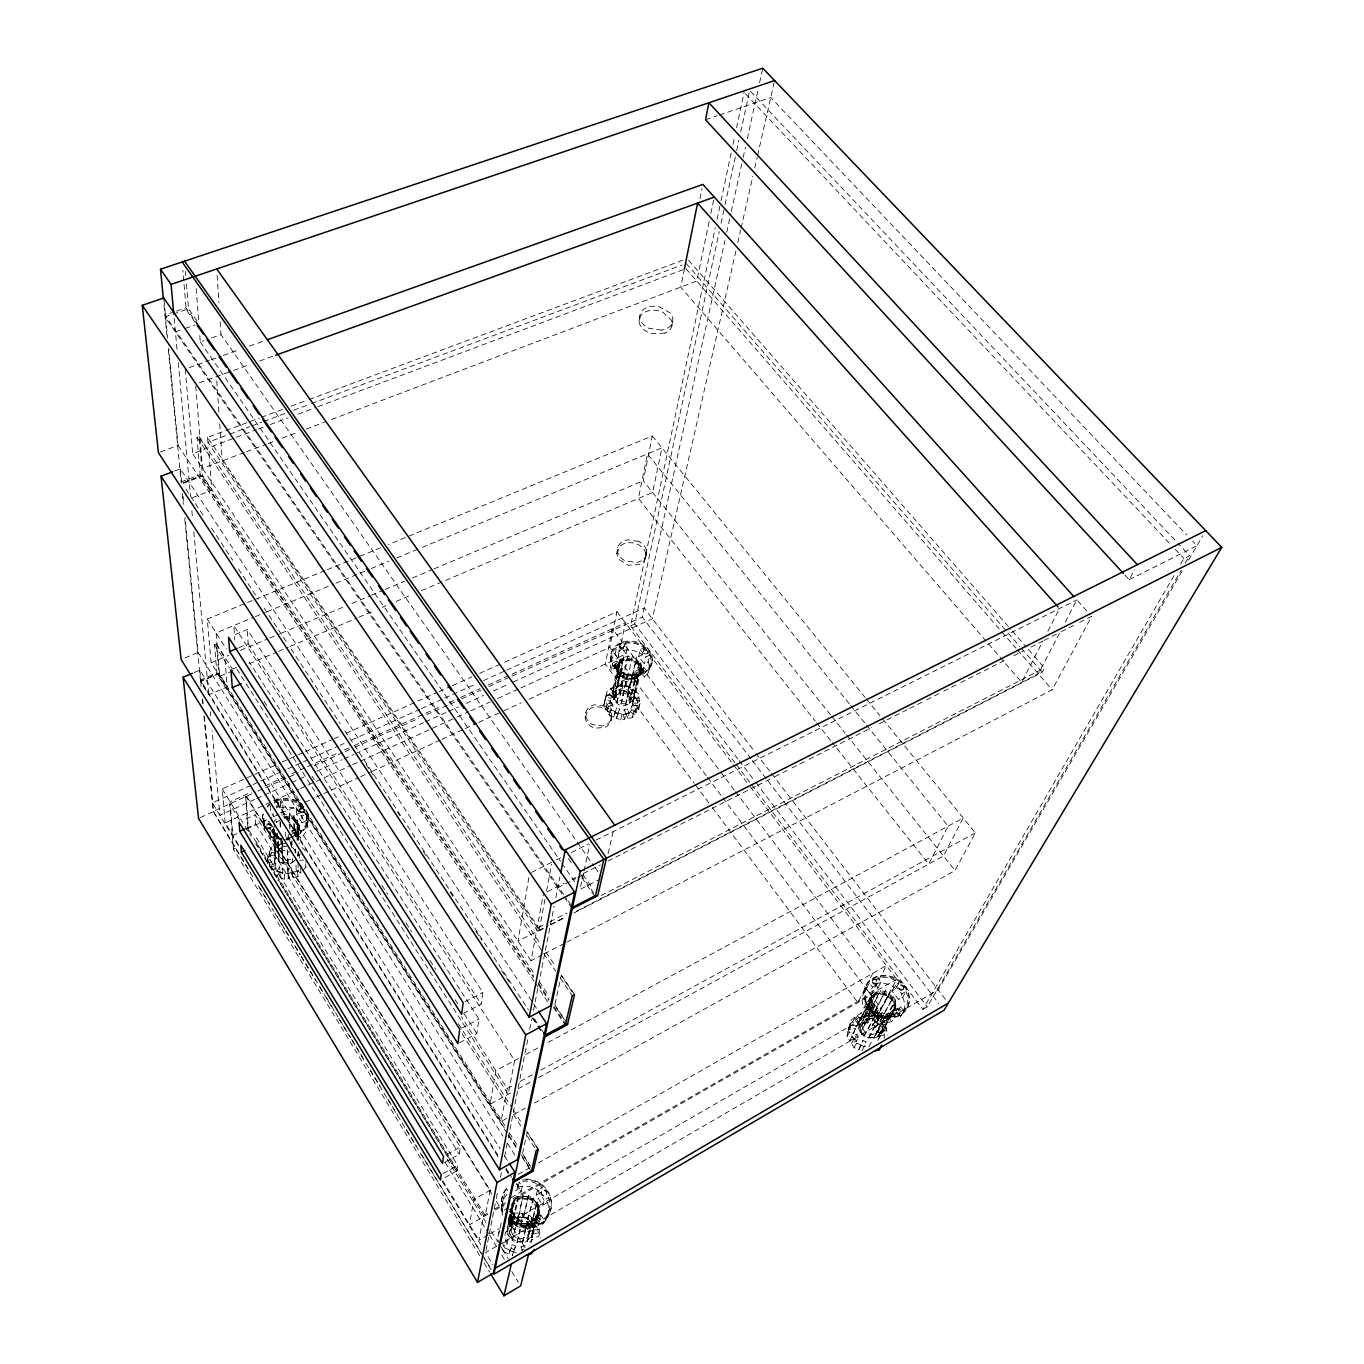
<?xml version="1.0" encoding="UTF-8"?>
<svg xmlns="http://www.w3.org/2000/svg" width="1364" height="1364" viewBox="0 0 1364 1364"><rect width="100%" height="100%" fill="white"/><g stroke="black" fill="none" stroke-linecap="round" stroke-linejoin="round"><path stroke-width="0.75" stroke-dasharray="5 3.75" d="M639.665 668.803L641.285 668.752L638.966 671.582L632.947 701.079L641.319 665.001L639.614 661.421L629.742 703.449L625.582 704.54L632.009 674.924L627.44 674.549L621.097 704.182L616.971 702.426L623.774 672.998L620.569 670.082L613.851 699.544L620.927 668.411M623.979 657.942L620.177 659.818L614.567 689.502L617.773 687.149L623.433 657.448L627.662 656.374L636.408 658.505L629.384 688.087L632.504 690.934L639.614 661.421M625.582 704.54L632.009 674.924M627.662 656.374L621.37 686.211L625.837 685.939L629.929 687.678L636.783 656.851M615.42 696.458L616.528 691.207L613.254 687.524L610.867 688.905L609.776 694.157L613.033 697.839L615.42 696.458L612.163 692.793L618.369 663.126L618.318 666.877L620.006 670.491M621.097 704.182L627.798 672.895M619.154 663.194L612.197 695.981L612.266 692.281L614.039 689.008M537.928 1212.238L538.865 1212.289L536.581 1217.097L535.933 1216.415L531.363 1237.779L537.928 1212.238L538.115 1206.918L539.053 1206.969L533.801 1227.856L532.881 1227.805L532.693 1233.022L533.597 1233.073L539.155 1211.096M620.126 695.521L621.438 685.887L624.473 686.177L624.303 690.542L623.16 695.811L620.126 695.521L628.02 655.334M623.16 695.811L624.473 686.177M528.414 1196.586L522.941 1196.279L522.975 1195.376L517.843 1197.098L518.473 1197.78L514.45 1201.309L513.819 1200.627L509.198 1221.65L509.812 1222.314L513.751 1218.87L513.137 1218.205L518.149 1216.5L518.115 1217.387L523.435 1217.677L528.448 1195.682L533.409 1198.001L527.646 1219.655L531.278 1223.525L537.143 1201.957L527.442 1241.274L522.395 1243.013L527.425 1221.513L521.918 1221.189L517.024 1242.723L512.148 1240.439L517.57 1219.16L513.836 1215.171L508.533 1236.517L514.109 1213.977M523.435 1217.677L528.738 1194.472M522.395 1243.013L527.425 1221.513M517.024 1242.723L522.19 1220.013L522.48 1213.824L518.866 1213.551L517.604 1223.474L521.218 1223.747L522.105 1219.979L518.473 1219.689M511.824 1208.248L511.585 1213.551L510.648 1213.5L512.523 1218.529L513.222 1217.933L516.939 1221.922L516.24 1222.519L521.236 1224.855L521.27 1223.951L526.76 1224.258M511.96 1207.583L511.739 1212.903L510.801 1212.835L512.676 1217.881L513.358 1217.268L517.092 1221.257L516.393 1221.871L521.389 1224.207L521.423 1223.286L526.913 1223.593L526.726 1225.162L531.875 1223.406L531.227 1222.724L535.251 1219.177L535.882 1219.859L538.166 1215.051L537.228 1215L537.416 1209.697L538.354 1209.749L536.444 1204.753L535.762 1205.35L532.062 1201.394L532.744 1200.797L527.783 1198.496M512.438 1205.452L506.692 1231.573L507.613 1231.624L512.199 1210.772L512.438 1205.452L511.5 1205.401L513.819 1200.627M507.613 1231.624L507.851 1226.407L506.931 1226.355L509.198 1221.65M521.218 1223.747L522.48 1213.824M517.604 1223.474L522.975 1195.376M298.835 855.961L298.494 851.699M297.54 840.053L297.727 823.992L299.125 843.804M289.952 829.346L289.56 814.751L293.976 816.712L293.806 833.029M287.105 838.263L287.037 839.866L290.259 838.996M292.544 858.485L292.663 862.474L287.94 863.77L287.582 851.187M284.667 817.207L294.078 820.412L297.25 823.668L298.682 827.726L297.829 827.675M277.438 833.864L278.682 861.468L283.03 863.412L282.212 840.94M273.84 829.346L272.988 829.278L275.034 854.256L274.539 828.136M274.437 825.953L273.022 830.147L274.437 834.239L278.273 837.053L278.682 861.468M456.855 1170.875L457.639 1165.419L256.62 837.99L257.046 844.896L456.855 1170.875L444.101 1178.002M444.425 1162.52L459.259 1154.285L460.316 1147.039L255.153 814.785L242.622 820.531M459.617 1042.744L476.837 1033.622L478.952 1019.079L249.288 662.034M463.419 1013.384L481.134 1004.109L482.822 992.429L247.327 629.452L232.34 635.709M290.43 845.305L290.924 841.997L291.026 845.339M639.051 321.427L640.091 314.3M585.173 717.413L588.583 709.843A13.094 10.776 11.5 0 1 608.105 711.411A13.094 10.776 11.5 0 1 605.224 727.336L595.386 728.206A13.094 10.776 11.5 0 1 585.173 717.413L585.94 712.178M616.784 553.665L620.518 545.668A14.714 11.424 11.6 0 1 642.444 547.595A14.714 11.424 11.6 0 1 639.392 564.474L628.378 565.259L619.12 559.53L616.784 553.665L617.67 547.612M610.884 720.857L611.669 715.623M671.804 326.167L672.878 319.057M645.666 557.671L646.587 551.619M641.233 672.384L641.643 669.758A12.566 10.162 12.3 0 0 623.842 659.272A12.566 10.162 12.3 0 0 621.234 676.22A12.566 10.162 12.3 0 0 641.233 672.384L641.029 673.304A12.549 10.145 12.3 0 1 620.228 676.476A12.549 10.145 12.3 0 1 625.667 659.733A12.549 10.145 12.3 0 1 641.029 673.304M861.161 1045.455L864.316 1046.785L866.106 1041.857L862.935 1040.527L858.86 1049.717L854.12 1047.74L851.477 1043.494L856.387 1041.209L858.655 1036.93L856.899 1034.117L854.631 1038.413L849.738 1040.681L847.112 1036.452L847.811 1031.968L853.523 1033.383L856.234 1026.086L850.505 1024.671L848.272 1029.002L853.983 1030.417M853.523 1033.383L856.234 1026.086M848.272 1029.002L851.409 1019.829L861.247 1012.821L874.443 1013.946L884.912 1022.676L887.776 1035.02M847.112 1036.452L849.533 1031.781L851.409 1019.829M538.865 1216.023L539.633 1211.624A15.004 14.492 16.3 0 0 511.926 1203.15M528.891 877.461L517.979 941.194L548.26 925.644M488.159 1234.966L478.934 1240.285L483.555 1215.426L277.932 879.848M506.641 1118.429L501.065 1121.498L507.22 1088.472L461.458 1016.862M542.343 954.834L531.005 960.733L543.503 893.71M543.503 928.611L537.842 931.527L538.575 927.605L207.567 437.384L259.313 418.083M544.969 899.336L539.138 930.333L222.315 460.896L219.672 422.959M546.538 891.084L551.602 864.213M486.01 1250.515L487.238 1244.241M487.647 1242.161L488.892 1235.903M489.301 1233.823L490.546 1227.549M490.955 1225.469L492.199 1219.211M492.609 1217.131L493.853 1210.857M494.262 1208.777L495.916 1200.439M496.326 1198.342L497.553 1192.085M500.452 1177.473L501.679 1171.216M504.578 1156.621L507.885 1139.929M508.295 1137.832L509.522 1131.574M509.948 1129.494L511.176 1123.237M511.585 1121.14L516.138 1098.191M516.547 1096.11L527.68 1039.777M529.744 1029.343L531.807 1018.908M533.46 1010.554L554.108 906.242M555.745 897.887L559.871 877.018M684.455 268.674L680.755 287.122L1021.721 682.358L1043.034 640.705M706.211 775.639L609.81 647.303L616.954 611.737L502.804 662.989M830.574 714.889L643.297 480.759L652.299 435.969L388.433 544.526M699.971 198.786L702.034 188.522M611.004 654.004L611.191 653.066M610.663 661.557L612.078 654.601M605.752 709.502L606.827 704.267L611.549 702.494L610.458 707.728L605.752 709.502L603.604 705.972L607.338 690.542L616.954 685.001L629.145 686.177L638.25 693.543L640.04 703.705L638.71 709.365L636.323 712.451L631.805 709.792L633.561 698.061L638.812 697.805L637.602 703.04L632.367 703.295L632.811 705.819L638.045 705.563L639.256 700.329L633.987 700.584M604.559 702.324L606.281 694.634L611.498 695.913L609.759 703.585L604.559 702.324L603.604 705.972M612.794 662.938L616.698 661.046L615.266 668.002L611.362 669.894L612.794 662.938A19.761 15.925 12.3 0 1 616.511 647.457L619.154 650.816L617.687 657.806L626.025 653.765L627.525 646.792L624.883 643.433L623.399 650.44L626.025 653.765M609.759 703.585L610.39 701.164L605.207 699.903L607.338 690.542M611.362 669.894A19.676 15.891 12.3 0 1 615.079 654.447L616.511 647.457M502.276 1203.542L503.316 1198.513M614.687 665.274L614.874 664.336M619.273 646.059L619.461 645.121M709.144 221.65L696.748 281.069L328.076 420.811M710.849 213.466L714.276 197.081M636.323 712.451L637.517 707.234L632.981 704.574L631.379 706.62L635.931 709.28L634.72 714.48L632.316 717.566L627.952 718.47L629.128 713.253L627.457 708.905L624.218 709.57L625.888 713.918L624.729 719.118L620.688 719.953L616.426 718.231L619.546 709.024L616.716 707.865L613.595 717.089L609.333 715.367L607.168 711.837L608.259 706.603L606.827 704.267M616.954 666.297L617.142 665.376M498.678 1233.738L499.463 1229.987M612.965 696.049L621.063 658.659M609.333 715.367L610.526 709.706L604.764 700.295M613.033 697.839L614.141 692.588L616.528 691.207M607.168 711.837L611.873 710.064L612.982 704.83L611.549 702.494M615.062 697.601L615.999 693.202M617.773 687.149L623.791 655.777M734.906 762.698L630.594 625.837L715.282 227.788M717.055 219.451L720.601 202.776M721.044 200.696L731.24 152.768M733.014 144.431L734.787 136.093M736.56 127.756L744.096 92.326M643.586 667.184L642.018 674.106L644.678 677.499L646.263 670.577L643.586 667.184L635.198 671.293L637.875 674.686L636.323 681.591A19.676 15.891 12.3 0 1 617.057 677.192L620.944 675.299L622.427 668.377L616.698 661.046M613.595 717.089L616.716 707.865M616.971 702.426L624.132 671.344M737.805 758.896L634.737 623.945L719.254 231.607M721.044 223.304L724.625 206.697M725.068 204.617L736.253 152.734M736.696 150.654L738.93 140.27M740.72 131.967L749.671 90.45L1176.501 541.713M616.426 718.231L619.546 709.024M510.255 1217.899L512.762 1221.24L509.846 1223.303L509.011 1227.071L511.926 1225.025L508.175 1220.013L508.994 1216.211M583.519 873.216L580.007 889.396L600.501 878.962M584.048 870.846L589.691 844.845M508.278 1220.166L510.886 1208.197M625.82 686.569L632.589 655.078M751.001 758.827L642.205 617.074L724.915 240.558M726.739 232.255L730.831 213.568M731.292 211.488L742.698 159.571M743.158 157.491L745.443 147.107M747.267 138.804L757.753 91.047M759.577 82.744L762.766 68.2M540.775 1214.915L539.496 1219.876L542.565 1224.548L543.861 1219.621L540.775 1214.915L530.477 1221.155L529.266 1226.083L532.318 1230.788A23.512 22.694 16.2 0 1 509.284 1225.452L514.705 1200.098M620.688 719.953L621.933 714.31L633.612 711.923L640.04 703.705M515.626 1246.167L512.216 1255.545L515.626 1246.167L512.267 1244.684L508.874 1254.079L503.828 1251.845L504.714 1247.855L502.856 1244.156M510.92 1197.882L521.116 1191.761L518.115 1187.157L519.241 1182.059A23.665 22.796 16.1 0 1 542.156 1187.345L540.894 1192.426L536.188 1195.256L542.753 1205.23L547.458 1202.383L548.771 1197.353L544.031 1200.218L542.753 1205.23M640.909 663.279L633.527 696.475L630.015 699.493L627.764 697.669L631.276 694.651L627.883 691.889L629.145 686.177M624.729 719.118L623.075 714.787L624.218 709.57M627.764 697.669L628.923 692.401L632.453 689.383L634.72 691.224L631.191 694.242L628.923 692.401M508.175 1220.013L512.557 1216.944L513.478 1212.818L528.021 1213.926L538.61 1223.849L540.349 1238.052M507.118 1244.275L507.937 1240.575L506.317 1237.353L505.498 1241.07L507.118 1244.275L503.299 1246.082M513.137 1218.205L518.115 1195.904M636.323 681.591L633.663 678.198L635.198 671.293M638.642 656.647L640.193 649.673L644.064 647.815L642.478 654.788L638.642 656.647L644.354 663.876L648.19 662L649.793 655.061L645.939 656.937L644.354 663.876M510.665 1230.618L511.381 1227.464M511.926 1225.025L512.762 1221.24M627.952 718.47L626.281 714.122L627.457 708.905M629.742 703.449L635.709 673.969L638.966 671.582M513.751 1218.87L518.473 1197.78M629.963 701.267A7.673 6.274 12.3 0 0 620.126 693.27A7.673 6.274 12.3 0 0 617.432 703.807A7.673 6.274 12.3 0 0 629.963 701.267L630.952 696.868A7.707 6.274 12.3 0 0 621.08 688.871A7.707 6.274 12.3 0 0 618.386 699.408A7.707 6.274 12.3 0 0 630.952 696.868M631.276 694.651L632.453 689.383M509.284 1225.452L514.058 1222.57L515.183 1217.626L509.693 1209.169M521.116 1191.761L522.276 1186.68L519.241 1182.059M638.898 670.832L639.119 669.912M643.399 651.327L643.603 650.406M634.72 714.48L630.202 711.837L631.379 706.62M632.367 703.295L633.561 698.061M735.912 250.959L652.367 618.762L510.784 683.091M737.788 242.639L740.618 230.175M741.095 228.095L752.894 176.144M754.786 167.84L757.139 157.44M757.617 155.36L774.138 82.641M632.947 701.079L634.686 697.788L641.66 667.098M508.874 1254.079L512.267 1244.684M512.148 1240.439L517.843 1217.984M632.316 717.566L633.612 711.923M518.115 1217.387L523.23 1195.069M637.602 703.04L636.937 699.238L638.25 693.543M643.467 672.179A2.387 1.927 12.8 0 0 640.568 669.588A2.387 1.927 12.8 0 0 639.528 672.759A2.387 1.927 12.8 0 0 643.467 672.179L643.689 671.241A2.387 1.927 12.8 0 0 640.773 668.65A2.387 1.927 12.8 0 0 639.733 671.821A2.387 1.927 12.8 0 0 643.689 671.241M647.883 652.776A2.37 1.893 12.8 0 0 645.087 650.151A2.37 1.893 12.8 0 0 643.944 653.237A2.37 1.893 12.8 0 0 647.883 652.776L648.105 651.839A2.37 1.893 12.8 0 0 645.308 649.213A2.37 1.893 12.8 0 0 644.149 652.316A2.37 1.893 12.8 0 0 648.105 651.839M649.008 670.321L650.628 663.381M651.702 663.978A20.954 16.88 12.3 0 0 624.712 642.461A20.954 16.88 12.3 0 0 617.568 670.815A20.954 16.88 12.3 0 0 651.702 663.978L651.924 663.057A20.972 16.88 12.3 0 0 624.917 641.523A20.972 16.88 12.3 0 0 617.756 669.894A20.972 16.88 12.3 0 0 651.924 663.057M608.071 853.642L613.8 829.278M526.64 1226.134L527.561 1222.366L531.909 1217.967L534.552 1220.439L533.597 1224.207L529.266 1228.606L526.64 1226.134L530.971 1221.752L527.033 1218.035L528.021 1213.926M525.123 1245.639L521.218 1246.713L520.315 1250.396L524.202 1249.322M527.646 1219.655L533.716 1196.791M536.188 1195.256L537.433 1190.175L542.156 1187.345M529.266 1228.606L530.204 1224.855L534.552 1220.439M530.971 1221.752L531.909 1217.967M527.442 1241.274L531.909 1219.979L535.933 1216.415M528.38 1235.085L529.147 1231.948M504.851 1235.273L505.72 1231.845M532.881 1227.805L538.422 1205.725M531.926 1233.823L539.615 1233.022L538.644 1236.756L532.352 1237.353L531.926 1233.823L532.864 1230.089L539.189 1229.493L538.217 1233.226L537.569 1227.924L538.61 1223.849M501.219 1223.031L497.366 1238.921L499.787 1243.763M530.988 1242.996L531.926 1239.279L534.586 1241.052M532.352 1237.353L532.864 1230.089M546.555 1194.216A2.83 2.711 18.5 0 0 543.298 1190.619A2.83 2.711 18.5 0 0 541.781 1195.069A2.83 2.711 18.5 0 0 546.555 1194.216L546.725 1193.534A2.83 2.711 18.5 0 0 543.469 1189.937A2.83 2.711 18.5 0 0 541.951 1194.387A2.83 2.711 18.5 0 0 546.725 1193.534M283.524 816.627A13.759 11.679 -3.5 0 1 299.517 828.903L298.733 831.904A13.759 11.679 -3.5 0 1 294.641 836.933M611.498 695.913L610.867 698.334L605.65 697.072M548.089 1214.148L549.402 1209.169M272.561 869.669L276.176 868.288L274.88 865.663L274.386 855.978L275.392 853.216L269.782 851.835L267.532 863.753M270.055 822.816L274.369 829.448L275.579 858.229L274.624 860.957L269.049 859.576M858.86 1049.717L862.935 1040.527M862.014 1051.047L866.106 1041.857M267.429 861.963L267.242 858.365L271.283 847.249L280.984 841.741M272.988 829.278L275.068 832.893L275.579 858.229L270.055 856.831L271.555 852.671L271.283 847.249M871.596 999.556L858.161 1023.58L871.596 999.556L871.886 1004.143L858.433 1028.098L860.548 1032.412L873.778 1007.962L877.512 1011.457L864.179 1035.839L868.766 1037.868L881.604 1013.247L886.583 1013.588L873.642 1038.192L878.007 1036.742L895.978 1005.762L881.229 1033.759L896.728 1004.398M858.161 1023.58L872.38 995.396L876.302 992.992L875.654 992.395L880.104 990.963L885.048 991.304L889.737 993.35L876.199 1018.004L879.831 1021.414L893.454 996.828L895.654 1001.176L881.673 1025.131L882.798 1029.701M870.744 999.505L872.38 995.396M531.363 1237.779L533.597 1233.073M511.653 1206.611L513.341 1202.758L513.972 1203.44L517.996 1199.928L517.365 1199.246L522.497 1197.524L522.446 1198.427L527.902 1198.734M1047.876 631.242L1059.487 608.532M863.651 993.043L866.634 987.246M866.362 988.951L869.345 983.154L872.517 987.195L869.516 992.992L866.362 988.951A21.977 18.806 30.2 0 0 863.855 1007.979L867.862 1005.558L870.863 999.812L877.734 1008.644L874.682 1014.356L870.675 1016.777A21.977 18.806 30.2 0 0 891.868 1021.653L895.023 1015.975L891.8 1011.866L900.445 1006.615L903.667 1010.707L900.462 1016.402L897.273 1012.31L900.445 1006.615M852.671 1021.909L854.921 1017.561L857.359 1015.822L861.23 1020.221L858.945 1024.569L856.507 1026.308L852.671 1021.909L848.988 1024.534M847.811 1031.968L850.045 1027.655L855.774 1029.07M858.945 1024.569L855.109 1020.17L857.359 1015.822M869.516 992.992L878.092 987.826L874.955 983.819L877.973 977.988A22.097 18.874 30.1 0 1 899.064 982.83L895.926 988.627L891.971 991.014L898.808 999.71L902.763 997.306L905.952 991.56L901.962 993.964L898.808 999.71M855.109 1020.17L858.774 1017.544L861.247 1012.821M863.855 1007.979L866.839 1002.25A22.097 18.874 30.1 0 1 869.345 983.154M1059.487 633.152L1038.311 673.833L574.756 912.039M1065.267 622.052L1076.81 599.87L1090.296 614.857M856.507 1026.308L858.774 1021.977L861.23 1020.221M849.738 1040.681L851.989 1036.384L856.899 1034.117M859.763 1019.539L873.727 994.612M573.733 913.079L1042.266 672.264L1044.5 667.968L1027.689 648.701M860.377 1020.119L863.617 1017.169L876.387 991.014M878.092 987.826L881.144 982.029L877.973 977.988M863.617 1017.169L876.302 992.992M858.433 1028.098L871.886 1004.143M851.477 1043.494L853.728 1039.197L858.655 1036.93M860.94 1026.376L862.849 1022.744M885.1 992.088L872.227 1016.248L867.402 1015.941L880.104 990.963M867.402 1015.941L880.888 990.366M863.923 1023.29L866.225 1018.942L866.004 1013.605L869.294 1013.895L869.516 1019.215L867.197 1023.563L863.923 1023.29L863.719 1017.97L858.774 1017.544M867.197 1023.563L866.993 1018.243L869.294 1013.895M873.898 1007.212A2.66 2.285 30 0 0 871.477 1003.478A2.66 2.285 30 0 0 869.448 1006.871A2.66 2.285 30 0 0 873.898 1007.212L874.307 1006.444A2.66 2.285 30 0 0 871.886 1002.711A2.66 2.285 30 0 0 869.857 1006.103A2.66 2.285 30 0 0 874.307 1006.444M860.548 1032.412L874.512 1006.581M854.12 1047.74L856.575 1043.102L849.533 1031.781M870.675 1016.777L873.71 1011.082L877.734 1008.644M872.227 1016.248L885.782 989.923M866.993 1018.243L871.92 1018.669L874.443 1013.946M864.179 1035.839L878.246 1010.093M508.448 1223.269L881.042 1008.354L896.694 979.199L748.819 784.965M534.552 1102.999L955.073 870.539L975.328 832.858L881.178 717.191M566.895 942.081L1052.19 689.792L1091.643 616.358L1078.361 623.075M872.329 1025.694L878.177 1017.595L880.769 1019.761L874.921 1027.876L872.329 1025.694L878.177 1017.595M876.199 1018.004L890.47 991.969M891.971 991.014L895.074 985.217L899.064 982.83M868.766 1037.868L882.355 1011.883M874.921 1027.876L878.416 1024.091L893.454 996.828M618.369 663.126L620.177 659.818M868.851 1046.665L871.187 1042.403L874.597 1041.516M873.642 1038.192L886.583 1013.588M876.148 1034.151L878.126 1030.553M884.111 1035.037L878.501 1035.498L877.785 1032.429L880.155 1028.115L885.782 1027.672L886.498 1030.741L884.111 1035.037L884.827 1038.123M881.673 1025.131L895.551 999.744M878.007 1036.742L890.47 1012.31L893.744 1009.292M877.785 1032.429L883.395 1031.985L882.338 1027.382L884.912 1022.676M903.445 989.343A2.643 2.251 30.2 0 0 901.058 985.643A2.643 2.251 30.2 0 0 899.029 988.968A2.643 2.251 30.2 0 0 903.445 989.343L903.855 988.576A2.643 2.251 30.1 0 0 901.468 984.876A2.643 2.251 30.1 0 0 899.456 988.184A2.643 2.251 30.1 0 0 903.855 988.576M878.501 1035.498L880.854 1031.184L880.155 1028.115M1124.857 575.011L1129.187 579.7L1134.678 569.692M877.785 1040.374L880.138 1036.077L883.565 1038.157M881.229 1033.759L895.142 1008.525M883.395 1031.985L885.782 1027.672M903.139 1012.259L906.344 1006.547M751.632 784.658L922.899 1009.394L1174.268 575.096M1180.661 564.048L1183.867 558.524L1189.647 555.608L1177.95 543.247M922.899 1009.394L927.213 1006.888L1181.088 570.357M1185.367 562.974L1189.647 555.608M1182.179 571.056L938.176 989.889L498.474 1245.11M1188.607 560.041L1202.809 535.677M300.728 868.084L300.847 873.028L297.812 876.575L292.885 877.649L291.402 867.777L287.753 868.578L289.253 878.433L284.684 879.422L280.183 877.512L282.877 872.96L282.655 867.998L279.671 866.737L276.96 871.306L277.199 876.251L279.893 871.698L279.671 866.737M280.183 877.512L279.961 872.568L282.655 867.998M878.604 1038.601L880.138 1036.077M276.551 834.274L277.097 846.243L275.579 850.045M273.397 822.202L276.363 818.963M529.914 1242.229L531.926 1239.279M630.202 711.837L631.805 709.792M302.859 870.692L305.894 867.18L305.775 861.809M300.847 873.028L296.176 870.079L298.187 867.743L298.051 862.781M267.242 858.365L272.425 868.97L284.462 874.085L297.659 871.221L301.717 866.515M877.393 1036.163L880.598 1033.179M526.811 1240.609L530.749 1237.114M531.278 1223.525L531.943 1222.928L533.801 1227.856M300.319 853.745L297.488 856.063L297.335 851.068M629.213 702.954L632.402 700.584M295.971 859.167L292.663 862.474M277.097 846.243L281.461 844.077L281.206 838.093M278.273 837.053L282.024 839.508M291.214 834.342L295.664 832.125L298.068 828.323L297.216 828.255M297.045 840.241L297.13 819.969L298.58 824.044M277.557 836.661L275.068 832.893M275.988 822.1L280.438 819.917M510.119 1215.171L513.478 1212.818M897.273 1012.31L888.68 1017.561L891.868 1021.653M529.266 1226.083L539.496 1219.876M515.183 1217.626L510.375 1220.524A23.665 22.796 16.1 0 0 533.546 1225.895L530.477 1221.155M866.839 1002.25L870.863 999.812M872.517 987.195L881.144 982.029M508.602 1207.481L503.793 1210.362A23.665 22.796 16.1 0 1 507.647 1189.647M515.422 1190.772L522.276 1186.68M496.632 1246.185L485.584 1252.595L493.018 1264.82M606.162 696.254L609.776 694.157M612.163 692.793L615.744 690.713L620.313 691.156M490 1233.909L499.224 1228.589M483.555 1215.426L487.255 1213.329M494.638 1209.101L505.703 1202.775M513.069 1198.564L896.694 979.199M487.92 1214.233L469.489 1224.77L473.82 1199.519L492.319 1189.033M495.285 1210.004L504.492 1204.736M513.699 1199.467L871.05 995.038L886.361 965.627L536.717 1163.867M281.53 847.794L278.716 849.397L275.562 845.254L278.375 843.651L281.53 847.794L281.751 852.807L278.938 854.41L275.801 850.266L271.555 852.671M281.751 852.807L278.597 848.664L282.825 846.26L287.804 846.72M518.218 1174.353L534.859 1164.907M442.976 1173.586L457.639 1165.419M514.092 1114.303L525.259 1108.131M446.846 1154.49L460.316 1147.039M507.22 1088.472L512.813 1085.42M520.264 1081.345L533.324 1074.218M540.792 1070.143L975.328 832.858M510.63 1092.956L490.119 1104.192L495.848 1070.672L518.286 1058.549M518.098 1088.864L531.159 1081.72M538.627 1077.628L943.445 855.995L963.223 818.008L548.192 1042.369M525.754 1054.508L538.848 1047.433M461.492 1028.286L478.952 1019.079M544.236 953.862L565.003 943.053M464.919 1001.773L482.822 992.429M550.152 924.673L565.293 916.898M551.056 924.724L566.179 916.966M538.575 927.605L548.055 922.746M549.948 921.774L566.998 913.01M601.115 895.517L1044.5 667.968M547.288 891.783L564.355 883.156M571.942 879.32L575.744 877.393M583.332 873.557L600.399 864.912M607.986 861.076L621.268 854.358M623.16 853.404L638.335 845.731M640.228 844.759L655.402 837.087M657.295 836.132L755.929 786.227M757.821 785.255L772.996 777.582M774.888 776.628L790.063 768.938M791.973 767.983L807.147 760.311M809.04 759.356L871.63 727.677M879.217 723.841L907.657 709.451M909.566 708.479L924.741 700.806M926.633 699.851L941.808 692.162M943.7 691.207L958.875 683.534M960.768 682.58L1006.291 659.545M1013.878 655.692L1023.358 650.901M1030.945 647.065L1042.335 641.302M1044.227 640.347L1059.402 632.674M1061.294 631.702L1076.469 624.03M557.757 887.708L575.915 878.535M577.722 877.615L583.178 874.853M1129.187 579.7L1196.944 545.736L1192.545 541.116M531.466 872.414L554.296 860.991M556.188 860.053L561.9 857.206M571.397 852.449L588.498 843.907M596.102 840.105L1076.81 599.87M633.663 678.198L642.018 674.106M291.436 831.017L297.983 827.829L300.523 831.665L300.694 838.246L298.17 834.41L294.914 836.013M290.907 843.037L288.401 839.184L293.294 836.797M285.298 843.668A21.534 18.295 -3.4 0 1 270.123 838.263L269.782 831.665L274.369 829.448M306.576 820.548L302.075 822.731L301.921 816.098L306.44 813.899L306.576 820.548A21.534 18.295 -3.4 0 1 300.694 838.246M270.123 838.263L274.675 836.047L269.322 827.795L268.981 821.162L264.394 823.379L264.769 829.994L269.322 827.795M622.427 668.377L618.506 670.27A19.761 15.925 12.3 0 0 637.875 674.686M302.075 822.731L296.687 814.564L301.171 812.381L301.018 805.715A21.654 18.346 -3.3 0 0 280.319 800.975L280.609 807.676L283.081 811.444L276.585 814.564M619.154 650.816L627.525 646.792M296.687 814.564L296.5 807.897L301.018 805.715M276.278 807.897L282.808 804.76L280.319 800.975M502.191 1243.286L507.937 1240.575M479.634 1255.698L233.432 849.209L238.7 846.771M236.722 833.66L232.852 835.433L230.073 801.759L251.385 792.109M246.407 829.21L271.572 817.633M273.499 816.746L279.313 814.069M281.24 813.183L314.146 798.042M316.09 797.156L321.887 794.479M323.831 793.592L329.628 790.915M331.571 790.029L358.664 777.565M360.608 776.679L370.275 772.229M372.219 771.342L439.958 740.175M441.902 739.288L463.197 729.501M465.124 728.598L476.735 723.261M478.679 722.374L501.901 711.684M503.845 710.797L521.253 702.784M529.01 699.221L618.045 658.266L625.428 622.854L487.835 685.12M246.85 828.016L255.733 823.941L255.153 814.785M238.376 844.538L225.213 822.884L263.866 805.237M265.81 804.351L271.607 801.708M273.533 800.821L298.665 789.347M300.592 788.477L306.388 785.817M308.315 784.948L314.112 782.288M316.056 781.419L350.838 765.528M352.764 764.641L455.201 717.89M457.128 717.004L468.722 711.718M470.665 710.832L489.983 702.017M497.724 698.487L518.968 688.769M520.912 687.899L609.81 647.303M254.778 799.423L219.877 815.28L212.085 730.678M256.722 798.537L262.536 795.894M264.48 795.007L289.697 783.55M291.623 782.68L297.454 780.038M299.381 779.151L307.139 775.622M316.84 771.223L342.057 759.765M344.001 758.878L353.685 754.48M355.629 753.593L423.505 722.75M425.449 721.863L446.795 712.178M448.722 711.292L458.423 706.893M466.181 703.364L483.64 695.435M493.342 691.019L508.857 683.978M264.957 785.971L284.343 777.19M292.084 773.695L305.655 767.557M307.599 766.67L336.669 753.525M344.41 750.012L352.168 746.5M354.111 745.631L441.322 706.16M449.063 702.665L458.764 698.283M460.691 697.396L480.077 688.632M252.783 876.728L213.159 811.392L255.869 792.041M257.813 791.171L263.644 788.528M265.588 787.642L298.58 772.706M314.112 765.664L343.234 752.485M345.177 751.598L352.935 748.086M354.879 747.199L418.953 718.18M426.71 714.668L448.074 705M450.018 704.114L459.719 699.715M461.663 698.845L481.066 690.048M488.841 686.535L510.187 676.868M512.131 675.981L642.205 617.074M200.44 817.53L213.534 811.597L204.327 716.612M630.594 625.837L634.737 623.945M251.061 785.408L212.341 802.885L238.853 846.515M253.005 784.539L258.819 781.93M260.746 781.043L285.928 769.688M287.855 768.819L293.669 766.193M295.613 765.323L301.41 762.715M303.354 761.828L309.168 759.219M311.094 758.333L338.204 746.108M340.148 745.238L344.018 743.499M351.759 740.004L419.532 709.433M421.476 708.564L442.771 698.948M444.715 698.078L475.695 684.097M483.436 680.619L504.748 671.003M506.675 670.133L644.166 608.122L754.65 751.581M225.213 822.884L222.23 788.955L280.285 762.902M282.212 762.033L288.026 759.424M289.952 758.554L303.507 752.468M305.434 751.598L332.526 739.441M334.453 738.572L338.323 736.833M346.064 733.355L437.009 692.52M438.952 691.65L450.546 686.45M452.49 685.581L471.842 676.885M479.582 673.407L500.861 663.859M216.416 644.456L224.872 657.721L227.14 686.944L208.794 694.788L200.559 681.625L218.871 673.85L216.365 643.859L214.506 644.643L216.995 674.055L507.493 1133.961M232.818 669.025L236.483 667.473M233.005 670.679L219.706 676.339L216.126 632.93L253.431 617.432M249.101 663.859L276.517 652.214M278.478 651.378L288.264 647.218M290.225 646.383L356.839 618.097M358.8 617.261L374.469 610.612M382.295 607.27L386.217 605.616M396.02 601.456L411.689 594.789M421.476 590.629L652.64 492.455L661.949 447.835L420.385 548.123M238.922 647.627L248.18 643.723L247.327 629.452M501.065 1121.498L211.113 662.734L228.709 655.334M240.439 650.389L267.821 638.864M269.782 638.045L279.552 633.919M281.513 633.101L344.086 606.741M351.912 603.451L369.508 596.051M371.468 595.216L383.199 590.271M385.16 589.453L404.716 581.217M412.542 577.927L432.098 569.692M434.042 568.873L643.297 480.759M194.251 672.537L199.826 670.184L500.213 1148.982M184.907 657.942L198.121 652.418L185.044 517.416M255.409 616.613L265.213 612.538M267.191 611.72L333.958 583.997M335.919 583.195L369.32 569.334M371.281 568.515L388.945 561.167M396.805 557.91L418.407 548.942M211.113 662.734L207.26 619.068L325.416 570.459M327.377 569.658L380.556 547.782M192.648 497.621L211.846 490.239L208.845 451.723L199.212 437.401M181.156 481.901L200.15 474.689L533.784 976.266M183.202 482.634L202.366 475.337L534.637 974.442M183.287 483.385L202.435 476.104L199.144 436.599L196.996 437.401L200.269 476.138L533.563 977.391M274.88 865.663L269.475 867.726L269.202 862.747L274.641 860.684L276.176 868.288M275.937 863.327L270.498 865.39L269.202 862.747M244.378 452.524L202.52 468.398L195.734 386.234M246.373 451.774L266.304 444.221M268.282 443.471L274.266 441.203M282.246 438.185L298.187 432.132M306.15 429.114L326.081 421.561M174.541 471.074L180.338 468.892L532.557 1002.335M537.842 931.527L207.959 442.294L227.873 434.843M229.868 434.11L249.8 426.659M251.794 425.909L261.752 422.192M263.746 421.442L285.656 413.241M293.635 410.257L309.577 404.307M311.572 403.556L682.171 264.974M531.005 960.733L192.699 453.666L234.472 437.997M236.449 437.247L256.347 429.796M258.325 429.046L268.282 425.312M270.26 424.562L288.162 417.844M298.102 414.127L316.005 407.41M318 406.66L683.944 269.373M608.259 706.603L612.982 704.83M160.406 452.013L178.07 445.431L168.676 348.553M261.291 417.35L283.183 409.183M291.146 406.216L307.07 400.283M309.065 399.55L683.159 260.064M199.366 382.755L231.607 371.127M233.619 370.411L249.629 364.631M259.654 361.017L273.67 355.953M189.255 367.581L209.323 360.42M211.318 359.704L221.36 356.123M223.355 355.407L239.416 349.695M249.442 346.115L263.491 341.102M199.809 335.561L200.303 341.921L204.071 340.591M211.608 337.948L221.002 334.64L593.8 865.816M175.427 331.827L183.253 329.099M185.197 328.417L194.984 325.024M174.541 311.759L164.942 315.067L566.895 899.166M176.45 311.111L186.05 307.804L194.558 320.011M197.047 321.017L188.522 308.793L165.129 316.84L572.232 908.748M705.563 119.776L717.413 115.735M719.391 115.053L770.745 97.526L1186.697 534.944M527.391 1222.417L532.54 1220.661L531.909 1219.979M526.879 1224.514L532.028 1222.758L531.397 1222.076L535.404 1218.512L536.052 1219.194L538.32 1214.403L537.399 1214.352L537.587 1209.05L538.524 1209.101L536.615 1204.088L535.933 1204.685L532.216 1200.729L532.898 1200.132L527.936 1197.831L527.749 1199.399L522.31 1199.092L522.344 1198.189L517.212 1199.911L517.843 1200.593L513.836 1204.105L513.188 1203.423M862.986 1016.589L867.351 1015.174M886.634 1014.373L891.101 1012.906L890.47 1012.31M289.799 838.246L287.003 838.996L287.003 835.467L287.037 839.866M281.785 815.126L284.565 814.376L289.475 815.467M632.009 675.572L635.709 673.969M617.227 686.655L621.37 685.581M289.253 878.433L287.94 873.523L292.714 872.704M625.888 713.918L629.128 713.253M623.075 714.787L626.281 714.122M880.854 1031.184L886.498 1030.741M299.62 860.343L303.49 860.104M517.075 1241.82L522.429 1242.11M512.199 1210.772L511.261 1210.721L513.137 1215.767M868.732 1037.1L873.591 1037.424M895.654 1001.176L895.142 1005.711M869.465 1001.943L869.772 1006.53L871.937 1010.894L875.654 1014.39L880.36 1016.453L885.321 1016.794L889.771 1015.327L889.14 1014.731L893.045 1012.31M894.221 1008.951L893.897 1004.364L891.715 1000.017L888.015 996.572L883.343 994.509L878.416 994.186L873.983 995.618L874.614 996.214L870.692 998.601M283.115 862.696L288.026 863.037M297.284 831.051L298.136 831.119L295.204 834.359M512.557 1216.944L517.996 1217.353M521.594 1217.626L527.033 1218.035M634.686 697.788L633.049 690.542M621.114 703.551L625.599 703.909M641.319 665.001L640.517 668.684L635.556 662.375L626.826 660.244L619.358 663.688L617.568 666.996L617.5 670.73L619.188 674.345L626.587 679.05L635.385 678.317L638.642 675.93L639.852 671.617M640.415 672.605L640.654 667.951L638.949 664.353L631.566 659.699L622.802 660.398L619.546 662.768L617.756 666.075L617.687 669.826L619.392 673.424L626.792 678.13L631.362 678.505L638.846 675.01M866.225 1018.942L869.516 1019.215M287.071 851.665L290.362 851.971M621.268 690.252L624.303 690.542M623.331 691.446L627.883 691.889M268.776 854.597L274.386 855.978M610.526 709.706L621.933 714.31M614.704 711.872L617.551 713.014M615.59 713.099L618.404 714.242M856.575 1043.102L865.646 1046.904M279.893 871.698L282.877 872.96M623.212 673.407L627.423 675.197M276.96 871.306L279.961 872.568M876.95 1011.969L881.656 1014.049M872.176 1015.481L876.745 1017.51M511.432 1248.367L514.757 1249.85M504.714 1247.855L516.274 1252.97M509.71 1250.396L513.069 1251.879M523.469 1216.79L528.311 1219.058M516.871 1219.774L521.883 1222.11M633.527 696.475L636.937 699.238M871.92 1018.669L875.824 1021.926M878.416 1024.091L882.338 1027.382M874.648 1021.363L877.257 1023.546M301.99 847.521L305.042 850.284L305.28 854.12M635.863 658.914L639.051 661.813M614.397 699.135L617.517 702.017M889.175 993.862L892.891 997.34M533.597 1224.207L537.569 1227.924M527.561 1222.366L530.204 1224.855M861.093 1031.9L864.725 1035.327M293.311 817.172L296.465 820.446M295.238 835.228L298.17 831.989L297.318 831.921L298.648 826.857L297.216 822.782L294.061 819.525L289.662 817.565L289.594 819.167L284.616 818.809L284.411 813.507M275.954 821.23L276.534 822.663M281.461 844.077L280.762 839.525M276.244 857.751L279.347 860.991M745.562 93.877L1169.459 543.264M1175.222 549.368L1183.867 558.524M532.727 1198.598L536.461 1202.554M509.198 1235.92L512.83 1239.825M610.867 688.905L614.141 692.588M854.921 1017.561L858.774 1021.977M688.547 260.183L1010.877 629.435M1012.276 631.038L1026.291 647.099M686.16 263.491L1019.914 646.604M1021.312 648.207L1042.266 672.264M685.939 268.64L1015.992 648.173M1017.391 649.776L1052.19 689.792M652.299 435.969L865.049 697.362M866.396 699.016L879.831 715.537M849.209 703.722L647.371 453.888L638.437 498.474L815.263 721.147M850.556 705.376L865.253 723.585M866.583 725.239L948.133 826.175L928.748 864.043L832.415 742.749M831.904 716.56L845.186 733.15M846.515 734.821L955.073 870.539M816.593 722.801L831.102 741.078M640.193 649.673L645.939 656.937M895.074 985.217L901.962 993.964M615.079 654.447L617.687 657.806M615.266 668.002L620.944 675.299M867.862 1005.558L874.682 1014.356M755.963 753.269L770.251 771.836M771.547 773.524L945.781 999.778M752.297 760.515L766.551 779.083M767.847 780.771L938.824 1003.546M739.1 760.583L754.565 780.839M755.844 782.527L927.213 1006.888M736.185 764.386L750.353 782.97M616.954 611.737L732.11 763.005M733.406 764.692L747.54 783.26M734.258 789.995L612.351 628.77L605.275 664.149L694.123 783.192M735.537 791.7L872.841 973.282L857.854 1002.591L710.627 805.306M707.49 777.327L721.539 796.047M722.818 797.735L881.042 1008.354M695.384 784.897L709.348 803.601M595.028 867.555L601.132 876.268M583.076 874.733L592.863 888.748M580.911 874.665L595.488 895.585M194.711 321.836L186.203 309.594L182.878 270.311M568.379 858.536L573.255 865.526M581.78 877.751L595.164 896.983M200.303 341.921L560.604 861.4M561.815 863.156L575.148 882.389M568.089 900.922L571.721 906.173M199.144 436.599L540.076 943.359M546.009 952.191L555.523 966.309M561.457 975.141L574.517 994.561M572.198 991.918L561.235 975.635L554.756 1005.439L564.014 1019.351M196.996 437.401L542.514 951.629M543.707 953.402L555.574 971.066M560.331 978.141L572.198 995.805M539.343 981.517L548.771 995.686M554.671 1004.535L566.452 1022.233M202.435 476.104L211.846 490.239M538.507 983.342L549.112 999.301M553.835 1006.393L565.617 1024.108M538.269 984.484L548.874 1000.426M553.579 1007.502L565.361 1025.216M178.07 445.431L533.955 981.125M535.131 982.898L548.072 1002.37M533.733 1004.109L537.246 1009.445M296.5 807.897L301.921 816.098M185.828 489.011L204.549 517.45M211.556 528.124L232.613 560.127M238.461 569.01L258.342 599.239M264.19 608.122L286.406 641.898M291.095 649.008L340.216 723.67M344.887 730.78L528.499 1009.889M534.347 1018.772L540.195 1027.655M541.372 1029.445L543.707 1032.991M537.433 1190.175L544.031 1200.218M366.012 764.249L373.037 774.905M397.589 812.245L399.925 815.808M423.3 851.358L427.989 858.468M450.188 892.244L454.877 899.353M475.917 931.356L481.765 940.239M501.645 970.469L509.829 982.915M533.205 1018.465L542.548 1032.684M532.096 1017.527L536.7 1024.534M537.859 1026.291L542.463 1033.298M248.18 643.723L481.134 1004.109M509.71 1215.836L514.058 1222.57M264.087 701.318L268.657 708.462M312.134 776.355L314.419 779.918M381.903 885.338L387.615 894.273M405.926 922.848L411.638 931.783M429.933 960.375L435.662 969.293M455.099 999.676L459.685 1006.82M464.254 1013.964L476.837 1033.622M207.26 619.068L226.441 649.076M236.807 669.076L508.226 1094.269L514.586 1060.544L233.79 625.599L234.796 640.091M216.365 643.859L232.357 668.957M458.372 1023.75L512.029 1107.977M513.171 1109.767L522.31 1124.106M526.879 1131.268L538.286 1149.187M537.075 1147.891L527.152 1132.308L522.429 1154.012L529.948 1165.913M214.506 644.643L229.34 667.951M462.123 1033.759L508.908 1107.278M513.478 1114.456L521.457 1127.005M527.169 1135.973L536.291 1150.312M504.885 1125.709L218.82 673.287L200.508 681.045L499.071 1158.292M509.437 1132.887L518.508 1147.243M523.06 1154.421L532.131 1168.795M218.871 673.85L227.14 686.944M504.254 1127.738L216.893 672.946L200.389 679.937L499.156 1157.371M508.789 1134.933L516.751 1147.516M521.287 1154.711L531.517 1170.892M508.636 1135.769L516.564 1148.335M522.242 1157.32L531.329 1171.693M198.121 652.418L502.941 1136.178M507.476 1143.356L515.387 1155.922M504.731 1156.178L508.124 1161.582M505.925 1168.181L511.551 1177.183M505.822 1169.084L508.073 1172.699M506.129 1170.124L508.278 1173.552M854.631 1038.413L856.387 1041.209M851.989 1036.384L853.728 1039.197M491.893 1194.165L246.066 796.491L248.504 831.58M496.36 1201.394L503.06 1212.238M508.653 1221.274L525.413 1248.384M255.733 823.941L459.259 1154.285M610.458 707.728L611.873 710.064M222.23 788.955L251.215 836.268M255.665 843.532L276.824 878.041M239.655 820.207L229.663 803.908L233.432 849.209M447.051 1158.94L485.874 1222.332M491.415 1231.402L498.065 1242.263M502.515 1249.509L508.056 1258.563M445.295 1162.674L488.483 1233.346M489.591 1235.17L496.24 1246.031M501.782 1255.102L505.106 1260.541M511.756 1271.419L518.405 1282.279M442.959 1181.105L478.934 1240.285M442.124 1181.036L480.776 1244.667M213.534 811.597L250.788 873.028M259.552 887.487L269.424 903.752M277.097 916.403L284.752 929.054M285.86 930.845L300.097 954.34M301.205 956.147L324.206 994.1M326.405 997.715L350.463 1037.39M351.554 1039.18L364.682 1060.834M370.156 1069.853L380.01 1086.119M387.717 1098.821L397.64 1115.155M406.438 1129.682L416.344 1146.016M421.851 1155.086L481.304 1253.107M482.396 1254.914L491.211 1269.441M258.29 885.816L273.704 911.22M274.812 913.045L284.718 929.378M285.809 931.186L300.131 954.783M301.222 956.607L315.544 980.205M319.943 987.468L334.248 1011.065M338.647 1018.328L482.856 1256.125M483.964 1257.932L492.762 1272.459M484.049 1262.996L489.574 1272.101M501.389 1246.986L503.828 1251.845M880.377 1020.903L882.491 1025.182M871.05 1004.092L873.216 1008.473M612.197 695.981L613.851 699.544M537.143 1201.957L539.053 1206.969M506.692 1231.573L508.533 1236.517M274.198 854.188L275.579 858.229M521.218 1246.713L522.429 1250.754M292.885 877.649L291.402 867.777M638.045 705.563L638.71 709.365M163.987 300.097L167.653 338.016M180.338 468.892L181.565 481.543M182.998 496.308L183.816 504.748M199.826 670.184L201.463 687.064M202.69 699.732L203.1 703.96M163.987 305.229L166.868 334.862M168.318 349.695L181.276 483.112M182.299 493.7L183.322 504.288M184.771 519.104L201.02 686.416M202.264 699.118L202.673 703.347M203.901 716.049L213.159 811.392M174.166 318.221L177.081 349.951M178.258 362.636L190.5 495.899M191.864 510.699L192.443 517.041M193.807 531.858L208.982 696.833M210.346 711.633L210.738 715.878M185.248 369.013L192.699 453.666M185.436 271.538L185.777 275.664M186.459 283.951L188.522 308.793M196.16 288.605L198.667 320.728M207.567 437.384L207.959 442.294M216.74 380.812L218.939 412.422M217.132 275.306L218.939 302.859M220.184 321.921L221.002 334.64M305.707 864.299L305.894 867.18M299.483 855.364L299.654 858.246M858.996 1023.631L859.269 1028.149M262.468 817.326L262.519 818.212M263.798 818.605L264.173 825.254M265.98 826.243L266.031 827.147M269.782 851.835L270.055 856.831M272.271 830.267L272.306 831.153M270.532 805.664L270.856 812.347L273.329 816.132L273.09 811.137M273.687 828.084L275.034 854.256M276.994 832.824L277.625 846.788M278.375 843.651L278.597 848.664M278.375 852.841L278.563 857.035M280.524 822.117L280.779 828.101M279.995 821.554L280.336 829.551M274.454 803.038A2.592 2.182 -3.4 0 1 278.665 803.737L278.853 804.572M284.462 874.085L284.684 879.422M282.604 840.821L282.825 846.26M282.126 841.673L283.03 863.412M285.247 832.262L285.417 836.268M282.808 804.76L283.081 811.444M287.412 849.823L287.94 863.77M287.753 868.578L287.94 873.523M288.213 834.257L288.401 839.184M291.47 841.997L291.674 847.965M289.509 813.149L290.038 828.63M291.947 840.565L292.135 846.533M295.118 831.563L295.357 839.218M295.664 849.192L295.783 853.182M296.039 865.117L296.176 870.079M295.067 849.022L295.17 852.347M293.925 815.126L294.522 834.563M297.881 851.937L298 855.91M297.659 871.221L297.812 876.575M295.63 830.557L295.852 837.973M298.017 826.737L298.511 844.077M297.676 822.407L298.17 839.781M297.13 819.969L297.71 839.781M299.637 809.977L299.654 810.864M299.517 828.903L299.534 829.789M304.752 809.312L304.769 810.199M307.088 818.639L307.224 825.271M308.349 818.144L308.366 819.031M648.19 662A19.676 15.891 12.3 0 1 644.678 677.499M623.399 650.44A19.676 15.891 12.3 0 1 642.478 654.788M649.793 655.061A19.761 15.925 12.3 0 1 646.263 670.577M624.883 643.433A19.761 15.925 12.3 0 1 644.064 647.815M264.769 829.994A21.534 18.295 -3.4 0 1 265.059 820.514M280.609 807.676A21.534 18.295 -3.4 0 1 301.171 812.381M306.44 813.899A21.654 18.346 -3.3 0 1 300.523 831.665M277.625 835.979A21.654 18.346 -3.3 0 1 269.782 831.665M264.394 823.379A21.654 18.346 -3.3 0 1 264.224 815.416M307.77 813.097A22.966 19.454 -3.3 0 1 290.515 836.746M278.563 836.558A22.966 19.454 -3.3 0 1 262.996 813.95M267.225 806.26A22.966 19.454 -3.3 0 1 269.919 803.72M274.829 800.753A22.966 19.454 -3.3 0 1 302.228 804.334M274.863 801.64A22.949 19.454 -3.3 0 1 307.838 814.138A22.949 19.454 -3.3 0 1 284.547 838.212M278.614 837.428A22.949 19.454 -3.3 0 1 263.576 813.2M267.259 807.164A22.949 19.454 -3.3 0 1 269.97 804.624M271.214 826.993A2.609 2.217 -4.2 0 1 267.429 828.783A2.609 2.217 -4.2 0 1 266.833 825.186A2.609 2.217 -4.2 0 1 271.01 825.851M270.993 826.669A2.609 2.217 -4.2 0 1 266.833 827.573A2.609 2.217 -4.2 0 1 267.344 823.958A2.609 2.217 -4.2 0 1 271.163 825.527M278.665 803.737A2.592 2.182 -3.4 0 1 276.227 806.772M274.42 802.151A2.592 2.182 -3.4 0 1 278.631 802.833A2.592 2.182 -3.4 0 1 276.176 805.868M292.322 832.04A2.609 2.217 -3.2 0 1 296.772 831.324A2.609 2.217 -3.2 0 1 295.204 834.956M292.169 832.296A2.609 2.217 -3.2 0 1 294.3 829.704A2.609 2.217 -3.2 0 1 297.301 831.477A2.609 2.217 -3.2 0 1 295.17 834.086M294.044 860.872A8.389 7.195 -4.1 0 1 280.097 861.451A8.389 7.195 -4.1 0 1 285.11 850.181M290.702 859.303A8.423 7.212 -4 0 1 278.887 855.637A8.423 7.212 -4 0 1 284.94 845.987M291.265 846.805A8.423 7.212 -4 0 1 295.187 853.097M283.559 817.496A13.742 11.679 -3.5 0 1 298.324 823.873A13.742 11.679 -3.5 0 1 294.675 837.803M281.086 840.019A13.742 11.679 -3.5 0 1 272.186 828.101M288.162 839.593A13.759 11.679 -3.5 0 1 284.565 839.781M281.052 839.15A13.759 11.679 -3.5 0 1 272.135 827.215M547.458 1202.383A23.512 22.694 16.2 0 1 542.565 1224.548M502.753 1215.341A23.512 22.694 16.2 0 1 507.902 1193.244M518.115 1187.157A23.512 22.694 16.2 0 1 540.894 1192.426M548.771 1197.353A23.665 22.796 16.1 0 1 543.861 1219.621M525.856 1179.093A25.098 24.177 16.1 0 1 549.828 1212.528A25.098 24.177 16.1 0 1 509.181 1220.524M502.429 1209.612A25.098 24.177 16.1 0 1 508.414 1186.203M522.463 1179.996A25.081 24.16 16.1 0 1 550.186 1211.726A25.081 24.16 16.1 0 1 509.045 1221.189M502.293 1210.294A25.081 24.16 16.1 0 1 508.278 1186.885M509.573 1211.863A2.847 2.762 12.9 0 1 509.966 1216.961M509.71 1211.198A2.847 2.762 12.8 0 1 510.119 1216.296M516.41 1184.259A2.83 2.711 12.8 0 1 515.268 1189.374M516.564 1183.577A2.83 2.711 12.8 0 1 514.671 1188.624M511.79 1203.815A15.004 14.492 16.3 0 1 535.404 1201.923A15.004 14.492 16.3 0 1 531.602 1224.599A15.004 14.492 16.3 0 1 509.948 1214.761M539.036 1215.358A15.004 14.492 16.3 0 1 510.085 1214.096M874.955 983.819A21.977 18.806 30.2 0 1 895.926 988.627M902.763 997.306A21.977 18.806 30.2 0 1 900.462 1016.402M895.023 1015.975A22.097 18.874 30.1 0 1 873.71 1011.082M905.952 991.56A22.097 18.874 30.1 0 1 903.667 1010.707M895.551 1005.797L895.381 1009.019A14.032 12.02 30.3 0 1 874.205 1014.27A14.032 12.02 30.3 0 1 875.364 993.452A14.032 12.02 30.3 0 1 895.551 1005.797M490.119 1190.278L485.328 1215.699L247.924 828.511L245.571 794.735L490.119 1190.278M894.648 1008.184L892.636 1013.06L888.731 1015.481L889.362 1016.078L884.912 1017.544L879.951 1017.22L875.245 1015.14L871.528 1011.645L869.362 1007.28L869.073 1002.693L871.102 997.851L875.006 995.447L874.375 994.85L878.825 993.418L883.753 993.759L892.124 999.266L894.324 1003.614L894.648 1008.184M664.762 333.14L652.299 333.72A16.692 11.85 11.1 0 1 639.904 316.942A16.692 11.85 11.1 0 1 662.904 312.288L671.224 319.943A16.692 11.85 11.1 0 1 664.762 333.14M604.627 706.075L594.721 704.745A13.111 10.793 11.5 0 0 585.685 713.594A13.111 10.793 11.5 0 0 592.675 724.608L602.649 725.938A13.111 10.793 11.5 0 0 611.652 717.072A13.111 10.793 11.5 0 0 604.627 706.075M638.557 541.389L627.44 539.837A14.748 11.441 11.6 0 0 617.398 549.112A14.748 11.441 11.6 0 0 625.377 560.911L636.596 562.462A14.748 11.441 11.6 0 0 646.587 553.153A14.748 11.441 11.6 0 0 638.557 541.389M661.659 330.122L648.94 328.298A16.743 11.867 11.1 0 1 640.637 312.902A16.743 11.867 11.1 0 1 659.596 306.849L670.099 312.936A16.743 11.867 11.1 0 1 661.659 330.122M615.249 667.184A2.387 1.927 11.8 0 0 619.222 666.672A2.387 1.927 11.8 0 0 616.392 664.046A2.387 1.927 11.8 0 0 615.249 667.184M615.437 666.263A2.387 1.927 11.8 0 0 619.409 665.751A2.387 1.927 11.8 0 0 616.596 663.126A2.387 1.927 11.8 0 0 615.437 666.263M620.057 647.917A2.37 1.893 11.8 0 0 623.894 647.082A2.37 1.893 11.8 0 0 620.791 644.712A2.37 1.893 11.8 0 0 620.057 647.917M620.262 646.979A2.37 1.893 11.8 0 0 624.081 646.144A2.37 1.893 11.8 0 0 620.978 643.774A2.37 1.893 11.8 0 0 620.262 646.979M300.66 812.296A2.592 2.182 -2.4 0 0 304.786 810.779A2.592 2.182 -2.4 0 0 301.205 808.528A2.592 2.182 -2.4 0 0 300.66 812.296M300.643 811.409A2.592 2.182 -2.4 0 0 304.752 809.875A2.592 2.182 -2.4 0 0 301.188 807.641A2.592 2.182 -2.4 0 0 300.643 811.409M535.182 1222.451A2.847 2.762 20.1 0 0 540.11 1222.673A2.847 2.762 20.1 0 0 537.757 1218.41A2.847 2.762 20.1 0 0 535.182 1222.451M535.353 1221.786A2.847 2.762 20.1 0 0 540.28 1222.025A2.847 2.762 20.1 0 0 537.928 1217.745A2.847 2.762 20.1 0 0 535.353 1221.786M511.756 1237.404A9.139 8.883 17.1 0 0 527.527 1237.233A9.139 8.883 17.1 0 0 519.275 1223.968A9.139 8.883 17.1 0 0 511.756 1237.404M512.472 1234.267A9.173 8.9 17 0 0 528.294 1234.113A9.173 8.9 17 0 0 520.008 1220.797A9.173 8.9 17 0 0 512.472 1234.267M865.97 1001.619A23.444 20.017 30.1 0 0 904.861 1011.065A23.444 20.017 30.1 0 0 889.72 976.044A23.444 20.017 30.1 0 0 865.97 1001.619M865.577 1002.387A23.427 20 30.1 0 0 904.434 1011.832A23.427 20 30.1 0 0 889.294 976.829A23.427 20 30.1 0 0 865.577 1002.387M872.38 982.557A2.643 2.251 29.1 0 0 876.779 983.546A2.643 2.251 29.1 0 0 874.989 979.642A2.643 2.251 29.1 0 0 872.38 982.557M872.789 981.79A2.643 2.251 29.1 0 0 877.188 982.762A2.643 2.251 29.1 0 0 875.398 978.858A2.643 2.251 29.1 0 0 872.789 981.79M895.841 1012.446A2.66 2.285 31.1 0 0 900.223 1013.759A2.66 2.285 31.1 0 0 898.74 1009.701A2.66 2.285 31.1 0 0 895.841 1012.446M896.267 1011.679A2.677 2.285 31.1 0 0 900.649 1012.992A2.677 2.285 31.1 0 0 899.166 1008.951A2.677 2.285 31.1 0 0 896.267 1011.679M860.889 1032.258A8.559 7.383 31 0 0 875.057 1035.753A8.559 7.383 31 0 0 869.652 1022.83A8.559 7.383 31 0 0 860.889 1032.258M862.798 1028.644A8.593 7.4 30.9 0 0 877.035 1032.156A8.593 7.4 30.9 0 0 871.596 1019.198A8.593 7.4 30.9 0 0 862.798 1028.644M868.885 1008.439A14.015 12.003 30.3 0 0 891.937 1015.225A14.015 12.003 30.3 0 0 884.111 993.947A14.015 12.003 30.3 0 0 868.885 1008.439"/><path stroke-width="1.5" d="M509.249 1163.373L514.893 1172.375L493.41 1273.072L477.519 1282.382L496.973 1182.52L183.083 677.243L192.392 673.322M538.422 1011.218L546.64 1023.665L517.638 1159.502L499.463 1169.749L525.754 1034.867L161.02 476.189L172.614 471.808M529.198 1017.22L551.226 904.127L142.265 305.314L163.782 298L574.704 892.175L550.425 1005.916L529.198 1017.22L158.446 452.746L142.265 305.314M560.706 872.858L565.242 849.891L1205.725 530.647M684.455 268.674L697.584 203.1L1058.089 606.946M565.242 849.891L580.229 871.408L493.87 1274.266L943.99 1010.298L1221.735 547.356L762.766 68.2L160.492 269.22L163.373 298.869M531.329 1171.693L536.291 1150.312L538.286 1149.187L533.171 1170.994L513.614 1182.111M565.361 1025.216L572.198 995.805L574.517 994.561L567.492 1024.569L544.765 1036.811M595.164 896.983L603.877 859.456L182.179 261.99M528.755 1253.806L520.622 1285.911L503.93 1295.8L511.381 1264.002M874.443 1051.03L879.047 1049.837L881.621 1045.216M879.047 1049.837L881.349 1046M534.296 1249.441L531.295 1253.891L526.419 1255.238M495.149 1268.315L948.321 1003.069M531.517 1170.892L513.887 1180.9L512.693 1178.99M513.716 1181.701L533.273 1170.585M496.973 1182.52L514.893 1172.375M565.617 1024.108L545.123 1035.157L543.707 1032.991M544.901 1036.248L567.629 1023.989M525.754 1034.867L546.64 1023.665M595.488 895.585L572.522 907.35L571.721 906.173M572.232 908.748L597.705 895.688L606.503 858.144L184.566 261.189M551.226 904.127L574.704 892.175M580.229 871.408L1221.735 547.356M241.343 852.193L240.814 845.305L441.152 1174.609L440.453 1180.031L241.343 852.193L244.821 850.573M239.74 831.29L239.041 822.168L443.488 1156.348L442.567 1163.56L239.74 831.29L245.06 828.835M232.306 687.609L230.993 669.809L459.736 1029.206L457.895 1043.648L232.306 687.609L241.343 683.739M229.646 651.515L228.589 637.278L463.129 1002.693L461.646 1014.322L229.646 651.515L237.063 648.394M275.664 355.237L714.276 197.081M267.497 339.67L702.869 184.413L1073.962 596.716M160.492 269.22L171.063 284.377L774.599 80.561M1137.423 564.696L708.888 102.743L705.563 119.776L1123.425 573.443M216.723 268.964L614.755 825.22M195.768 321.768L565.122 851.989M197.149 325.331L203.236 334.061M206.885 339.312L214.199 349.798M219.058 356.788L226.356 367.291M228.794 370.786L237.319 383.011M240.968 388.263L248.265 398.748M253.141 405.739L259.228 414.486M262.877 419.737L271.402 431.962M275.051 437.213L282.348 447.699M288.435 456.446L293.311 463.436M300.609 473.922L305.485 480.912M310.344 487.903L316.431 496.649M322.518 505.396L327.394 512.387M332.253 519.377L338.34 528.124M344.427 536.853L350.514 545.6M354.163 550.851L361.46 561.337M366.336 568.328L372.423 577.074M378.51 585.804L384.597 594.551M388.246 599.802L395.543 610.288M400.419 617.278L406.506 626.025M410.155 631.259L418.68 643.501M425.977 653.987L429.626 659.238M434.502 666.229L440.589 674.958M447.886 685.461L451.535 690.696M457.622 699.442L463.709 708.189M469.796 716.918L474.672 723.909M479.531 730.916L485.618 739.646M491.705 748.393L497.792 757.139M503.879 765.869L508.738 772.859M513.614 779.867L519.701 788.597M525.788 797.343L530.647 804.334M535.523 811.324L542.821 821.81M547.697 828.801L553.784 837.547M559.871 846.294L562.292 849.789M499.463 1169.749L181.139 659.511L161.02 476.189M490.682 1273.925L503.93 1295.8M477.519 1282.382L198.564 818.383L183.083 677.243M171.063 284.377L173.791 313.993"/></g></svg>
